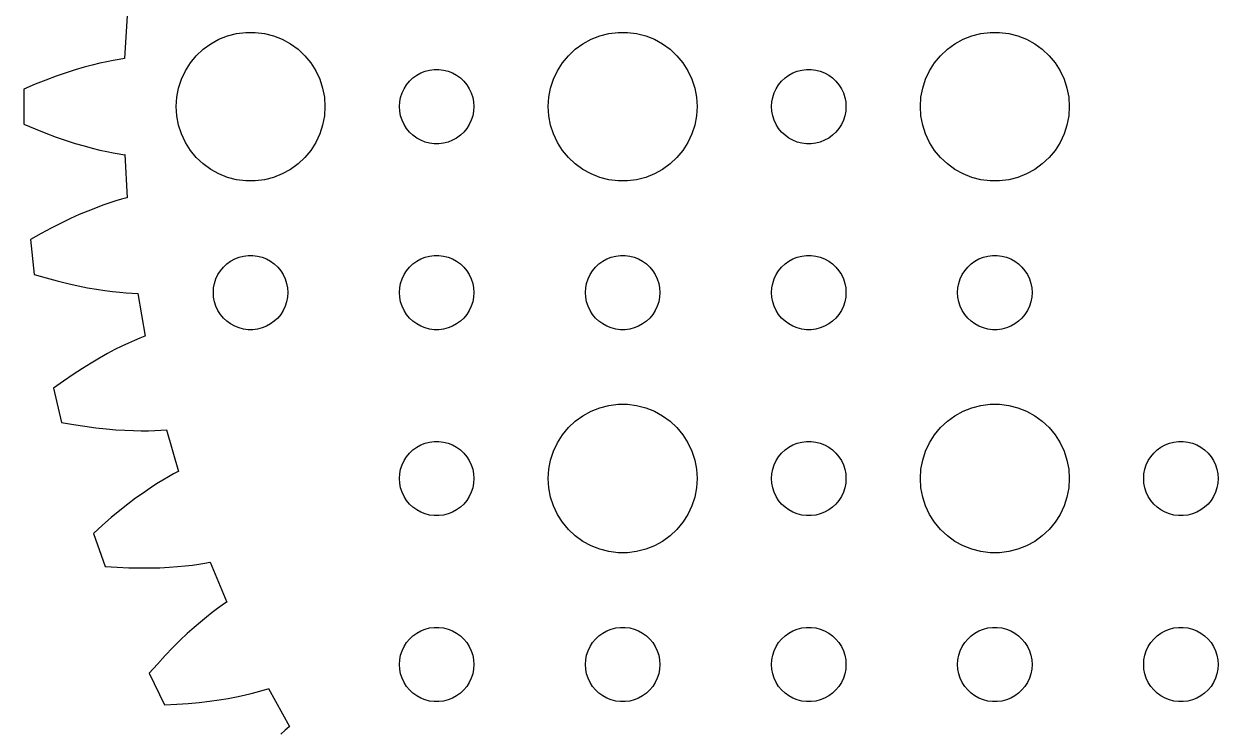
# Model space of a CAD drawing. Header units: metres. Extents: x -54 to 54, y 56 to 164.
# Drawn here: x -54.14 to -6, y 84.77 to 113.34 of the extents above; entities that cross this region are included whole.
import ezdxf

# ---------------------------------------------------------------- set-up
doc = ezdxf.new("R2010")
doc.units = ezdxf.units.M

msp = doc.modelspace()

# ---------------------------------------------------------------- linework, layer by layer
for p, q in [((-49.9756, 113.681), (-50.0776, 111.938)), ((-46.6075, 112.533), (-46.2773, 112.714)), ((-46.2773, 112.714), (-45.927, 112.853)), ((-45.927, 112.853), (-45.5621, 112.947)), ((-45.5621, 112.947), (-45.1884, 112.994)), ((-45.1884, 112.994), (-44.8116, 112.994)), ((-44.8116, 112.994), (-44.4379, 112.947)), ((-44.4379, 112.947), (-44.0729, 112.853)), ((-44.0729, 112.853), (-43.7227, 112.714)), ((-43.7227, 112.714), (-43.3925, 112.533)), ((-31.6075, 112.533), (-31.2773, 112.714)), ((-31.2773, 112.714), (-30.927, 112.853)), ((-30.927, 112.853), (-30.5621, 112.947)), ((-30.5621, 112.947), (-30.1884, 112.994)), ((-30.1884, 112.994), (-29.8116, 112.994)), ((-29.8116, 112.994), (-29.4379, 112.947)), ((-29.4379, 112.947), (-29.0729, 112.853)), ((-29.0729, 112.853), (-28.7227, 112.714)), ((-28.7227, 112.714), (-28.3925, 112.533)), ((-16.6075, 112.533), (-16.2773, 112.714)), ((-16.2773, 112.714), (-15.927, 112.853)), ((-15.927, 112.853), (-15.5621, 112.947)), ((-15.5621, 112.947), (-15.1884, 112.994)), ((-15.1884, 112.994), (-14.8116, 112.994)), ((-14.8116, 112.994), (-14.4379, 112.947)), ((-14.4379, 112.947), (-14.0729, 112.853)), ((-14.0729, 112.853), (-13.7227, 112.714)), ((-13.7227, 112.714), (-13.3925, 112.533)), ((-47.1869, 112.054), (-46.9123, 112.312)), ((-46.9123, 112.312), (-46.6075, 112.533)), ((-43.3925, 112.533), (-43.0877, 112.312)), ((-43.0877, 112.312), (-42.8131, 112.054)), ((-32.1869, 112.054), (-31.9123, 112.312)), ((-31.9123, 112.312), (-31.6075, 112.533)), ((-28.3925, 112.533), (-28.0877, 112.312)), ((-28.0877, 112.312), (-27.8131, 112.054)), ((-17.1869, 112.054), (-16.9123, 112.312)), ((-16.9123, 112.312), (-16.6075, 112.533)), ((-13.3925, 112.533), (-13.0877, 112.312)), ((-13.0877, 112.312), (-12.8131, 112.054)), ((-51.0779, 111.75), (-51.3844, 111.674)), ((-50.7946, 111.813), (-51.0779, 111.75)), ((-50.5349, 111.864), (-50.7946, 111.813)), ((-50.2991, 111.906), (-50.5349, 111.864)), ((-50.0875, 111.938), (-50.2991, 111.906)), ((-50.0776, 111.938), (-50.0875, 111.938)), ((-47.6289, 111.445), (-47.427, 111.763)), ((-47.427, 111.763), (-47.1869, 112.054)), ((-42.8131, 112.054), (-42.5729, 111.763)), ((-42.5729, 111.763), (-42.3711, 111.445)), ((-32.6289, 111.445), (-32.427, 111.763)), ((-32.427, 111.763), (-32.1869, 112.054)), ((-27.8131, 112.054), (-27.5729, 111.763)), ((-27.5729, 111.763), (-27.3711, 111.445)), ((-17.6289, 111.445), (-17.427, 111.763)), ((-17.427, 111.763), (-17.1869, 112.054)), ((-12.8131, 112.054), (-12.5729, 111.763)), ((-12.5729, 111.763), (-12.3711, 111.445)), ((-52.8327, 111.226), (-53.2478, 111.072)), ((-52.4383, 111.362), (-52.8327, 111.226)), ((-52.0651, 111.482), (-52.4383, 111.362)), ((-51.7136, 111.585), (-52.0651, 111.482)), ((-51.3844, 111.674), (-51.7136, 111.585)), ((-47.7893, 111.104), (-47.6289, 111.445)), ((-42.3711, 111.445), (-42.2107, 111.104)), ((-38.4561, 111.156), (-38.3037, 111.266)), ((-38.3037, 111.266), (-38.1387, 111.357)), ((-38.1387, 111.357), (-37.9635, 111.427)), ((-37.9635, 111.427), (-37.7811, 111.473)), ((-37.7811, 111.473), (-37.5942, 111.497)), ((-37.5942, 111.497), (-37.4058, 111.497)), ((-37.4058, 111.497), (-37.2189, 111.473)), ((-37.2189, 111.473), (-37.0365, 111.427)), ((-37.0365, 111.427), (-36.8613, 111.357)), ((-36.8613, 111.357), (-36.6963, 111.266)), ((-36.6963, 111.266), (-36.5439, 111.156)), ((-32.7893, 111.104), (-32.6289, 111.445)), ((-27.3711, 111.445), (-27.2107, 111.104)), ((-23.4561, 111.156), (-23.3037, 111.266)), ((-23.3037, 111.266), (-23.1387, 111.357)), ((-23.1387, 111.357), (-22.9635, 111.427)), ((-22.9635, 111.427), (-22.7811, 111.473)), ((-22.7811, 111.473), (-22.5942, 111.497)), ((-22.5942, 111.497), (-22.4058, 111.497)), ((-22.4058, 111.497), (-22.2189, 111.473)), ((-22.2189, 111.473), (-22.0365, 111.427)), ((-22.0365, 111.427), (-21.8613, 111.357)), ((-21.8613, 111.357), (-21.6963, 111.266)), ((-21.6963, 111.266), (-21.5439, 111.156)), ((-17.7893, 111.104), (-17.6289, 111.445)), ((-12.3711, 111.445), (-12.2107, 111.104)), ((-53.6829, 110.9), (-54.1374, 110.707)), ((-53.2478, 111.072), (-53.6829, 110.9)), ((-47.9763, 110.376), (-47.9057, 110.746)), ((-47.9057, 110.746), (-47.7893, 111.104)), ((-42.2107, 111.104), (-42.0942, 110.746)), ((-42.0942, 110.746), (-42.0237, 110.376)), ((-38.8947, 110.552), (-38.8145, 110.723)), ((-38.8145, 110.723), (-38.7135, 110.882)), ((-38.7135, 110.882), (-38.5934, 111.027)), ((-38.5934, 111.027), (-38.4561, 111.156)), ((-36.5439, 111.156), (-36.4065, 111.027)), ((-36.4065, 111.027), (-36.2865, 110.882)), ((-36.2865, 110.882), (-36.1855, 110.723)), ((-36.1855, 110.723), (-36.1053, 110.552)), ((-32.9763, 110.376), (-32.9057, 110.746)), ((-32.9057, 110.746), (-32.7893, 111.104)), ((-27.2107, 111.104), (-27.0942, 110.746)), ((-27.0942, 110.746), (-27.0237, 110.376)), ((-23.8947, 110.552), (-23.8145, 110.723)), ((-23.8145, 110.723), (-23.7135, 110.882)), ((-23.7135, 110.882), (-23.5934, 111.027)), ((-23.5934, 111.027), (-23.4561, 111.156)), ((-21.5439, 111.156), (-21.4065, 111.027)), ((-21.4065, 111.027), (-21.2865, 110.882)), ((-21.2865, 110.882), (-21.1855, 110.723)), ((-21.1855, 110.723), (-21.1053, 110.552)), ((-17.9763, 110.376), (-17.9057, 110.746)), ((-17.9057, 110.746), (-17.7893, 111.104)), ((-12.2107, 111.104), (-12.0942, 110.746)), ((-12.0942, 110.746), (-12.0237, 110.376)), ((-54.1374, 110.707), (-54.1374, 109.293)), ((-48, 110), (-47.9763, 110.376)), ((-42.0237, 110.376), (-42, 110)), ((-38.9882, 110.188), (-38.9529, 110.373)), ((-38.9529, 110.373), (-38.8947, 110.552)), ((-36.1053, 110.552), (-36.0471, 110.373)), ((-36.0471, 110.373), (-36.0118, 110.188)), ((-33, 110), (-32.9763, 110.376)), ((-27.0237, 110.376), (-27, 110)), ((-23.9882, 110.188), (-23.9529, 110.373)), ((-23.9529, 110.373), (-23.8947, 110.552)), ((-21.1053, 110.552), (-21.0471, 110.373)), ((-21.0471, 110.373), (-21.0118, 110.188)), ((-18, 110), (-17.9763, 110.376)), ((-12.0237, 110.376), (-12, 110)), ((-47.9763, 109.624), (-48, 110)), ((-42, 110), (-42.0237, 109.624)), ((-39, 110), (-38.9882, 110.188)), ((-38.9882, 109.812), (-39, 110)), ((-38.9529, 109.627), (-38.9882, 109.812)), ((-36.0118, 109.812), (-36.0471, 109.627)), ((-36.0118, 110.188), (-36, 110)), ((-36, 110), (-36.0118, 109.812)), ((-32.9763, 109.624), (-33, 110)), ((-27, 110), (-27.0237, 109.624)), ((-24, 110), (-23.9882, 110.188)), ((-23.9882, 109.812), (-24, 110)), ((-23.9529, 109.627), (-23.9882, 109.812)), ((-21.0118, 109.812), (-21.0471, 109.627)), ((-21.0118, 110.188), (-21, 110)), ((-21, 110), (-21.0118, 109.812)), ((-17.9763, 109.624), (-18, 110)), ((-12, 110), (-12.0237, 109.624)), ((-54.1374, 109.293), (-53.6829, 109.1)), ((-47.9057, 109.254), (-47.9763, 109.624)), ((-42.0237, 109.624), (-42.0942, 109.254)), ((-38.8947, 109.448), (-38.9529, 109.627)), ((-38.8145, 109.277), (-38.8947, 109.448)), ((-38.7135, 109.118), (-38.8145, 109.277)), ((-36.1855, 109.277), (-36.2865, 109.118)), ((-36.1053, 109.448), (-36.1855, 109.277)), ((-36.0471, 109.627), (-36.1053, 109.448)), ((-32.9057, 109.254), (-32.9763, 109.624)), ((-27.0237, 109.624), (-27.0942, 109.254)), ((-23.8947, 109.448), (-23.9529, 109.627)), ((-23.8145, 109.277), (-23.8947, 109.448)), ((-23.7135, 109.118), (-23.8145, 109.277)), ((-21.1855, 109.277), (-21.2865, 109.118)), ((-21.1053, 109.448), (-21.1855, 109.277)), ((-21.0471, 109.627), (-21.1053, 109.448)), ((-17.9057, 109.254), (-17.9763, 109.624)), ((-12.0237, 109.624), (-12.0942, 109.254)), ((-53.6829, 109.1), (-53.2478, 108.928)), ((-53.2478, 108.928), (-52.8327, 108.774)), ((-47.7893, 108.896), (-47.9057, 109.254)), ((-47.6289, 108.555), (-47.7893, 108.896)), ((-42.2107, 108.896), (-42.3711, 108.555)), ((-42.0942, 109.254), (-42.2107, 108.896)), ((-38.5934, 108.973), (-38.7135, 109.118)), ((-38.4561, 108.844), (-38.5934, 108.973)), ((-38.3037, 108.734), (-38.4561, 108.844)), ((-36.5439, 108.844), (-36.6963, 108.734)), ((-36.4065, 108.973), (-36.5439, 108.844)), ((-36.2865, 109.118), (-36.4065, 108.973)), ((-32.7893, 108.896), (-32.9057, 109.254)), ((-32.6289, 108.555), (-32.7893, 108.896)), ((-27.2107, 108.896), (-27.3711, 108.555)), ((-27.0942, 109.254), (-27.2107, 108.896)), ((-23.5934, 108.973), (-23.7135, 109.118)), ((-23.4561, 108.844), (-23.5934, 108.973)), ((-23.3037, 108.734), (-23.4561, 108.844)), ((-21.5439, 108.844), (-21.6963, 108.734)), ((-21.4065, 108.973), (-21.5439, 108.844)), ((-21.2865, 109.118), (-21.4065, 108.973)), ((-17.7893, 108.896), (-17.9057, 109.254)), ((-17.6289, 108.555), (-17.7893, 108.896)), ((-12.2107, 108.896), (-12.3711, 108.555)), ((-12.0942, 109.254), (-12.2107, 108.896)), ((-52.8327, 108.774), (-52.4383, 108.638)), ((-52.4383, 108.638), (-52.0651, 108.518)), ((-52.0651, 108.518), (-51.7136, 108.415)), ((-51.7136, 108.415), (-51.3844, 108.326)), ((-51.3844, 108.326), (-51.0779, 108.25)), ((-47.427, 108.237), (-47.6289, 108.555)), ((-42.3711, 108.555), (-42.5729, 108.237)), ((-38.1387, 108.643), (-38.3037, 108.734)), ((-37.9635, 108.573), (-38.1387, 108.643)), ((-37.7811, 108.527), (-37.9635, 108.573)), ((-37.5942, 108.503), (-37.7811, 108.527)), ((-37.4058, 108.503), (-37.5942, 108.503)), ((-37.2189, 108.527), (-37.4058, 108.503)), ((-37.0365, 108.573), (-37.2189, 108.527)), ((-36.8613, 108.643), (-37.0365, 108.573)), ((-36.6963, 108.734), (-36.8613, 108.643)), ((-32.427, 108.237), (-32.6289, 108.555)), ((-27.3711, 108.555), (-27.5729, 108.237)), ((-23.1387, 108.643), (-23.3037, 108.734)), ((-22.9635, 108.573), (-23.1387, 108.643)), ((-22.7811, 108.527), (-22.9635, 108.573)), ((-22.5942, 108.503), (-22.7811, 108.527)), ((-22.4058, 108.503), (-22.5942, 108.503)), ((-22.2189, 108.527), (-22.4058, 108.503)), ((-22.0365, 108.573), (-22.2189, 108.527)), ((-21.8613, 108.643), (-22.0365, 108.573)), ((-21.6963, 108.734), (-21.8613, 108.643)), ((-17.427, 108.237), (-17.6289, 108.555)), ((-12.3711, 108.555), (-12.5729, 108.237)), ((-51.0779, 108.25), (-50.7946, 108.187)), ((-50.7946, 108.187), (-50.5349, 108.136)), ((-50.5349, 108.136), (-50.2991, 108.094)), ((-50.2991, 108.094), (-50.0875, 108.062)), ((-50.0875, 108.062), (-50.0735, 108.063)), ((-50.0735, 108.063), (-49.9797, 106.318)), ((-47.1869, 107.946), (-47.427, 108.237)), ((-46.9123, 107.688), (-47.1869, 107.946)), ((-42.8131, 107.946), (-43.0877, 107.688)), ((-42.5729, 108.237), (-42.8131, 107.946)), ((-32.1869, 107.946), (-32.427, 108.237)), ((-31.9123, 107.688), (-32.1869, 107.946)), ((-27.8131, 107.946), (-28.0877, 107.688)), ((-27.5729, 108.237), (-27.8131, 107.946)), ((-17.1869, 107.946), (-17.427, 108.237)), ((-16.9123, 107.688), (-17.1869, 107.946)), ((-12.8131, 107.946), (-13.0877, 107.688)), ((-12.5729, 108.237), (-12.8131, 107.946)), ((-46.6075, 107.467), (-46.9123, 107.688)), ((-46.2773, 107.286), (-46.6075, 107.467)), ((-43.3925, 107.467), (-43.7227, 107.286)), ((-43.0877, 107.688), (-43.3925, 107.467)), ((-31.6075, 107.467), (-31.9123, 107.688)), ((-31.2773, 107.286), (-31.6075, 107.467)), ((-28.3925, 107.467), (-28.7227, 107.286)), ((-28.0877, 107.688), (-28.3925, 107.467)), ((-16.6075, 107.467), (-16.9123, 107.688)), ((-16.2773, 107.286), (-16.6075, 107.467)), ((-13.3925, 107.467), (-13.7227, 107.286)), ((-13.0877, 107.688), (-13.3925, 107.467)), ((-45.927, 107.147), (-46.2773, 107.286)), ((-45.5621, 107.053), (-45.927, 107.147)), ((-45.1884, 107.006), (-45.5621, 107.053)), ((-44.8116, 107.006), (-45.1884, 107.006)), ((-44.4379, 107.053), (-44.8116, 107.006)), ((-44.0729, 107.147), (-44.4379, 107.053)), ((-43.7227, 107.286), (-44.0729, 107.147)), ((-30.927, 107.147), (-31.2773, 107.286)), ((-30.5621, 107.053), (-30.927, 107.147)), ((-30.1884, 107.006), (-30.5621, 107.053)), ((-29.8116, 107.006), (-30.1884, 107.006)), ((-29.4379, 107.053), (-29.8116, 107.006)), ((-29.0729, 107.147), (-29.4379, 107.053)), ((-28.7227, 107.286), (-29.0729, 107.147)), ((-15.927, 107.147), (-16.2773, 107.286)), ((-15.5621, 107.053), (-15.927, 107.147)), ((-15.1884, 107.006), (-15.5621, 107.053)), ((-14.8116, 107.006), (-15.1884, 107.006)), ((-14.4379, 107.053), (-14.8116, 107.006)), ((-14.0729, 107.147), (-14.4379, 107.053)), ((-13.7227, 107.286), (-14.0729, 107.147)), ((-51.2488, 105.911), (-51.5659, 105.785)), ((-50.9527, 106.02), (-51.2488, 105.911)), ((-50.6782, 106.114), (-50.9527, 106.02)), ((-50.4259, 106.195), (-50.6782, 106.114)), ((-50.1962, 106.262), (-50.4259, 106.195)), ((-49.9895, 106.318), (-50.1962, 106.262)), ((-49.9797, 106.318), (-49.9895, 106.318)), ((-52.2611, 105.482), (-52.6378, 105.303)), ((-51.9036, 105.643), (-52.2611, 105.482)), ((-51.5659, 105.785), (-51.9036, 105.643)), ((-53.0331, 105.104), (-53.4461, 104.884)), ((-52.6378, 105.303), (-53.0331, 105.104)), ((-53.4461, 104.884), (-53.8762, 104.642)), ((-53.8762, 104.642), (-53.7177, 103.236)), ((-45.2811, 103.973), (-45.0942, 103.997)), ((-45.0942, 103.997), (-44.9058, 103.997)), ((-44.9058, 103.997), (-44.7189, 103.973)), ((-37.7811, 103.973), (-37.5942, 103.997)), ((-37.5942, 103.997), (-37.4058, 103.997)), ((-37.4058, 103.997), (-37.2189, 103.973)), ((-30.2811, 103.973), (-30.0942, 103.997)), ((-30.0942, 103.997), (-29.9058, 103.997)), ((-29.9058, 103.997), (-29.7189, 103.973)), ((-22.7811, 103.973), (-22.5942, 103.997)), ((-22.5942, 103.997), (-22.4058, 103.997)), ((-22.4058, 103.997), (-22.2189, 103.973)), ((-15.2811, 103.973), (-15.0942, 103.997)), ((-15.0942, 103.997), (-14.9058, 103.997)), ((-14.9058, 103.997), (-14.7189, 103.973)), ((-46.2135, 103.382), (-46.0934, 103.527)), ((-46.0934, 103.527), (-45.9561, 103.656)), ((-45.9561, 103.656), (-45.8037, 103.766)), ((-45.8037, 103.766), (-45.6387, 103.857)), ((-45.6387, 103.857), (-45.4635, 103.927)), ((-45.4635, 103.927), (-45.2811, 103.973)), ((-44.7189, 103.973), (-44.5365, 103.927)), ((-44.5365, 103.927), (-44.3613, 103.857)), ((-44.3613, 103.857), (-44.1963, 103.766)), ((-44.1963, 103.766), (-44.0439, 103.656)), ((-44.0439, 103.656), (-43.9065, 103.527)), ((-43.9065, 103.527), (-43.7865, 103.382)), ((-38.7135, 103.382), (-38.5934, 103.527)), ((-38.5934, 103.527), (-38.4561, 103.656)), ((-38.4561, 103.656), (-38.3037, 103.766)), ((-38.3037, 103.766), (-38.1387, 103.857)), ((-38.1387, 103.857), (-37.9635, 103.927)), ((-37.9635, 103.927), (-37.7811, 103.973)), ((-37.2189, 103.973), (-37.0365, 103.927)), ((-37.0365, 103.927), (-36.8613, 103.857)), ((-36.8613, 103.857), (-36.6963, 103.766)), ((-36.6963, 103.766), (-36.5439, 103.656)), ((-36.5439, 103.656), (-36.4065, 103.527)), ((-36.4065, 103.527), (-36.2865, 103.382)), ((-31.2135, 103.382), (-31.0934, 103.527)), ((-31.0934, 103.527), (-30.9561, 103.656)), ((-30.9561, 103.656), (-30.8037, 103.766)), ((-30.8037, 103.766), (-30.6387, 103.857)), ((-30.6387, 103.857), (-30.4635, 103.927)), ((-30.4635, 103.927), (-30.2811, 103.973)), ((-29.7189, 103.973), (-29.5365, 103.927)), ((-29.5365, 103.927), (-29.3613, 103.857)), ((-29.3613, 103.857), (-29.1963, 103.766)), ((-29.1963, 103.766), (-29.0439, 103.656)), ((-29.0439, 103.656), (-28.9065, 103.527)), ((-28.9065, 103.527), (-28.7865, 103.382)), ((-23.7135, 103.382), (-23.5934, 103.527)), ((-23.5934, 103.527), (-23.4561, 103.656)), ((-23.4561, 103.656), (-23.3037, 103.766)), ((-23.3037, 103.766), (-23.1387, 103.857)), ((-23.1387, 103.857), (-22.9635, 103.927)), ((-22.9635, 103.927), (-22.7811, 103.973)), ((-22.2189, 103.973), (-22.0365, 103.927)), ((-22.0365, 103.927), (-21.8613, 103.857)), ((-21.8613, 103.857), (-21.6963, 103.766)), ((-21.6963, 103.766), (-21.5439, 103.656)), ((-21.5439, 103.656), (-21.4065, 103.527)), ((-21.4065, 103.527), (-21.2865, 103.382)), ((-16.2135, 103.382), (-16.0934, 103.527)), ((-16.0934, 103.527), (-15.9561, 103.656)), ((-15.9561, 103.656), (-15.8037, 103.766)), ((-15.8037, 103.766), (-15.6387, 103.857)), ((-15.6387, 103.857), (-15.4635, 103.927)), ((-15.4635, 103.927), (-15.2811, 103.973)), ((-14.7189, 103.973), (-14.5365, 103.927)), ((-14.5365, 103.927), (-14.3613, 103.857)), ((-14.3613, 103.857), (-14.1963, 103.766)), ((-14.1963, 103.766), (-14.0439, 103.656)), ((-14.0439, 103.656), (-13.9065, 103.527)), ((-13.9065, 103.527), (-13.7865, 103.382)), ((-53.7177, 103.236), (-53.2446, 103.095)), ((-53.2446, 103.095), (-52.7929, 102.973)), ((-46.4529, 102.873), (-46.3947, 103.052)), ((-46.3947, 103.052), (-46.3145, 103.223)), ((-46.3145, 103.223), (-46.2135, 103.382)), ((-43.7865, 103.382), (-43.6855, 103.223)), ((-43.6855, 103.223), (-43.6053, 103.052)), ((-43.6053, 103.052), (-43.5471, 102.873)), ((-38.9529, 102.873), (-38.8947, 103.052)), ((-38.8947, 103.052), (-38.8145, 103.223)), ((-38.8145, 103.223), (-38.7135, 103.382)), ((-36.2865, 103.382), (-36.1855, 103.223)), ((-36.1855, 103.223), (-36.1053, 103.052)), ((-36.1053, 103.052), (-36.0471, 102.873)), ((-31.4529, 102.873), (-31.3947, 103.052)), ((-31.3947, 103.052), (-31.3145, 103.223)), ((-31.3145, 103.223), (-31.2135, 103.382)), ((-28.7865, 103.382), (-28.6855, 103.223)), ((-28.6855, 103.223), (-28.6053, 103.052)), ((-28.6053, 103.052), (-28.5471, 102.873)), ((-23.9529, 102.873), (-23.8947, 103.052)), ((-23.8947, 103.052), (-23.8145, 103.223)), ((-23.8145, 103.223), (-23.7135, 103.382)), ((-21.2865, 103.382), (-21.1855, 103.223)), ((-21.1855, 103.223), (-21.1053, 103.052)), ((-21.1053, 103.052), (-21.0471, 102.873)), ((-16.4529, 102.873), (-16.3947, 103.052)), ((-16.3947, 103.052), (-16.3145, 103.223)), ((-16.3145, 103.223), (-16.2135, 103.382)), ((-13.7865, 103.382), (-13.6855, 103.223)), ((-13.6855, 103.223), (-13.6053, 103.052)), ((-13.6053, 103.052), (-13.5471, 102.873)), ((-52.7929, 102.973), (-52.3632, 102.866)), ((-52.3632, 102.866), (-51.9561, 102.775)), ((-51.9561, 102.775), (-51.5718, 102.698)), ((-51.5718, 102.698), (-51.2109, 102.635)), ((-51.2109, 102.635), (-50.8738, 102.583)), ((-50.8738, 102.583), (-50.5608, 102.542)), ((-50.5608, 102.542), (-50.2723, 102.511)), ((-46.5, 102.5), (-46.4882, 102.688)), ((-46.4882, 102.688), (-46.4529, 102.873)), ((-43.5471, 102.873), (-43.5118, 102.688)), ((-43.5118, 102.688), (-43.5, 102.5)), ((-39, 102.5), (-38.9882, 102.688)), ((-38.9882, 102.688), (-38.9529, 102.873)), ((-36.0471, 102.873), (-36.0118, 102.688)), ((-36.0118, 102.688), (-36, 102.5)), ((-31.5, 102.5), (-31.4882, 102.688)), ((-31.4882, 102.688), (-31.4529, 102.873)), ((-28.5471, 102.873), (-28.5118, 102.688)), ((-28.5118, 102.688), (-28.5, 102.5)), ((-24, 102.5), (-23.9882, 102.688)), ((-23.9882, 102.688), (-23.9529, 102.873)), ((-21.0471, 102.873), (-21.0118, 102.688)), ((-21.0118, 102.688), (-21, 102.5)), ((-16.5, 102.5), (-16.4882, 102.688)), ((-16.4882, 102.688), (-16.4529, 102.873)), ((-13.5471, 102.873), (-13.5118, 102.688)), ((-13.5118, 102.688), (-13.5, 102.5)), ((-50.2723, 102.511), (-50.0084, 102.489)), ((-50.0084, 102.489), (-49.7694, 102.474)), ((-49.7694, 102.474), (-49.5556, 102.466)), ((-49.5556, 102.466), (-49.5417, 102.468)), ((-49.5417, 102.468), (-49.2532, 100.746)), ((-46.4882, 102.312), (-46.5, 102.5)), ((-46.4529, 102.127), (-46.4882, 102.312)), ((-46.3947, 101.948), (-46.4529, 102.127)), ((-43.5471, 102.127), (-43.6053, 101.948)), ((-43.5118, 102.312), (-43.5471, 102.127)), ((-43.5, 102.5), (-43.5118, 102.312)), ((-38.9882, 102.312), (-39, 102.5)), ((-38.9529, 102.127), (-38.9882, 102.312)), ((-38.8947, 101.948), (-38.9529, 102.127)), ((-36.0471, 102.127), (-36.1053, 101.948)), ((-36.0118, 102.312), (-36.0471, 102.127)), ((-36, 102.5), (-36.0118, 102.312)), ((-31.4882, 102.312), (-31.5, 102.5)), ((-31.4529, 102.127), (-31.4882, 102.312)), ((-31.3947, 101.948), (-31.4529, 102.127)), ((-28.5471, 102.127), (-28.6053, 101.948)), ((-28.5118, 102.312), (-28.5471, 102.127)), ((-28.5, 102.5), (-28.5118, 102.312)), ((-23.9882, 102.312), (-24, 102.5)), ((-23.9529, 102.127), (-23.9882, 102.312)), ((-23.8947, 101.948), (-23.9529, 102.127)), ((-21.0471, 102.127), (-21.1053, 101.948)), ((-21.0118, 102.312), (-21.0471, 102.127)), ((-21, 102.5), (-21.0118, 102.312)), ((-16.4882, 102.312), (-16.5, 102.5)), ((-16.4529, 102.127), (-16.4882, 102.312)), ((-16.3947, 101.948), (-16.4529, 102.127)), ((-13.5471, 102.127), (-13.6053, 101.948)), ((-13.5118, 102.312), (-13.5471, 102.127)), ((-13.5, 102.5), (-13.5118, 102.312)), ((-46.3145, 101.777), (-46.3947, 101.948)), ((-46.2135, 101.618), (-46.3145, 101.777)), ((-46.0934, 101.473), (-46.2135, 101.618)), ((-43.7865, 101.618), (-43.9065, 101.473)), ((-43.6855, 101.777), (-43.7865, 101.618)), ((-43.6053, 101.948), (-43.6855, 101.777)), ((-38.8145, 101.777), (-38.8947, 101.948)), ((-38.7135, 101.618), (-38.8145, 101.777)), ((-38.5934, 101.473), (-38.7135, 101.618)), ((-36.2865, 101.618), (-36.4065, 101.473)), ((-36.1855, 101.777), (-36.2865, 101.618)), ((-36.1053, 101.948), (-36.1855, 101.777)), ((-31.3145, 101.777), (-31.3947, 101.948)), ((-31.2135, 101.618), (-31.3145, 101.777)), ((-31.0934, 101.473), (-31.2135, 101.618)), ((-28.7865, 101.618), (-28.9065, 101.473)), ((-28.6855, 101.777), (-28.7865, 101.618)), ((-28.6053, 101.948), (-28.6855, 101.777)), ((-23.8145, 101.777), (-23.8947, 101.948)), ((-23.7135, 101.618), (-23.8145, 101.777)), ((-23.5934, 101.473), (-23.7135, 101.618)), ((-21.2865, 101.618), (-21.4065, 101.473)), ((-21.1855, 101.777), (-21.2865, 101.618)), ((-21.1053, 101.948), (-21.1855, 101.777)), ((-16.3145, 101.777), (-16.3947, 101.948)), ((-16.2135, 101.618), (-16.3145, 101.777)), ((-16.0934, 101.473), (-16.2135, 101.618)), ((-13.7865, 101.618), (-13.9065, 101.473)), ((-13.6855, 101.777), (-13.7865, 101.618)), ((-13.6053, 101.948), (-13.6855, 101.777)), ((-45.9561, 101.344), (-46.0934, 101.473)), ((-45.8037, 101.234), (-45.9561, 101.344)), ((-45.6387, 101.143), (-45.8037, 101.234)), ((-45.4635, 101.073), (-45.6387, 101.143)), ((-44.3613, 101.143), (-44.5365, 101.073)), ((-44.1963, 101.234), (-44.3613, 101.143)), ((-44.0439, 101.344), (-44.1963, 101.234)), ((-43.9065, 101.473), (-44.0439, 101.344)), ((-38.4561, 101.344), (-38.5934, 101.473)), ((-38.3037, 101.234), (-38.4561, 101.344)), ((-38.1387, 101.143), (-38.3037, 101.234)), ((-37.9635, 101.073), (-38.1387, 101.143)), ((-36.8613, 101.143), (-37.0365, 101.073)), ((-36.6963, 101.234), (-36.8613, 101.143)), ((-36.5439, 101.344), (-36.6963, 101.234)), ((-36.4065, 101.473), (-36.5439, 101.344)), ((-30.9561, 101.344), (-31.0934, 101.473)), ((-30.8037, 101.234), (-30.9561, 101.344)), ((-30.6387, 101.143), (-30.8037, 101.234)), ((-30.4635, 101.073), (-30.6387, 101.143)), ((-29.3613, 101.143), (-29.5365, 101.073)), ((-29.1963, 101.234), (-29.3613, 101.143)), ((-29.0439, 101.344), (-29.1963, 101.234)), ((-28.9065, 101.473), (-29.0439, 101.344)), ((-23.4561, 101.344), (-23.5934, 101.473)), ((-23.3037, 101.234), (-23.4561, 101.344)), ((-23.1387, 101.143), (-23.3037, 101.234)), ((-22.9635, 101.073), (-23.1387, 101.143)), ((-21.8613, 101.143), (-22.0365, 101.073)), ((-21.6963, 101.234), (-21.8613, 101.143)), ((-21.5439, 101.344), (-21.6963, 101.234)), ((-21.4065, 101.473), (-21.5439, 101.344)), ((-15.9561, 101.344), (-16.0934, 101.473)), ((-15.8037, 101.234), (-15.9561, 101.344)), ((-15.6387, 101.143), (-15.8037, 101.234)), ((-15.4635, 101.073), (-15.6387, 101.143)), ((-14.3613, 101.143), (-14.5365, 101.073)), ((-14.1963, 101.234), (-14.3613, 101.143)), ((-14.0439, 101.344), (-14.1963, 101.234)), ((-13.9065, 101.473), (-14.0439, 101.344)), ((-49.4621, 100.665), (-49.6828, 100.573)), ((-49.2629, 100.744), (-49.4621, 100.665)), ((-49.2532, 100.746), (-49.2629, 100.744)), ((-45.2811, 101.027), (-45.4635, 101.073)), ((-45.0942, 101.003), (-45.2811, 101.027)), ((-44.9058, 101.003), (-45.0942, 101.003)), ((-44.7189, 101.027), (-44.9058, 101.003)), ((-44.5365, 101.073), (-44.7189, 101.027)), ((-37.7811, 101.027), (-37.9635, 101.073)), ((-37.5942, 101.003), (-37.7811, 101.027)), ((-37.4058, 101.003), (-37.5942, 101.003)), ((-37.2189, 101.027), (-37.4058, 101.003)), ((-37.0365, 101.073), (-37.2189, 101.027)), ((-30.2811, 101.027), (-30.4635, 101.073)), ((-30.0942, 101.003), (-30.2811, 101.027)), ((-29.9058, 101.003), (-30.0942, 101.003)), ((-29.7189, 101.027), (-29.9058, 101.003)), ((-29.5365, 101.073), (-29.7189, 101.027)), ((-22.7811, 101.027), (-22.9635, 101.073)), ((-22.5942, 101.003), (-22.7811, 101.027)), ((-22.4058, 101.003), (-22.5942, 101.003)), ((-22.2189, 101.027), (-22.4058, 101.003)), ((-22.0365, 101.073), (-22.2189, 101.027)), ((-15.2811, 101.027), (-15.4635, 101.073)), ((-15.0942, 101.003), (-15.2811, 101.027)), ((-14.9058, 101.003), (-15.0942, 101.003)), ((-14.7189, 101.027), (-14.9058, 101.003)), ((-14.5365, 101.073), (-14.7189, 101.027)), ((-50.4687, 100.198), (-50.7698, 100.038)), ((-50.1867, 100.34), (-50.4687, 100.198)), ((-49.9245, 100.465), (-50.1867, 100.34)), ((-49.6828, 100.573), (-49.9245, 100.465)), ((-51.4267, 99.6595), (-51.7809, 99.4391)), ((-51.0894, 99.8589), (-51.4267, 99.6595)), ((-50.7698, 100.038), (-51.0894, 99.8589)), ((-52.1514, 99.1967), (-52.5372, 98.9316)), ((-51.7809, 99.4391), (-52.1514, 99.1967)), ((-52.5372, 98.9316), (-52.9374, 98.643)), ((-52.9374, 98.643), (-52.6226, 97.2636)), ((-31.2773, 97.7145), (-30.927, 97.8532)), ((-30.927, 97.8532), (-30.5621, 97.9469)), ((-30.5621, 97.9469), (-30.1884, 97.9941)), ((-30.1884, 97.9941), (-29.8116, 97.9941)), ((-29.8116, 97.9941), (-29.4379, 97.9469)), ((-29.4379, 97.9469), (-29.0729, 97.8532)), ((-29.0729, 97.8532), (-28.7227, 97.7145)), ((-16.2773, 97.7145), (-15.927, 97.8532)), ((-15.927, 97.8532), (-15.5621, 97.9469)), ((-15.5621, 97.9469), (-15.1884, 97.9941)), ((-15.1884, 97.9941), (-14.8116, 97.9941)), ((-14.8116, 97.9941), (-14.4379, 97.9469)), ((-14.4379, 97.9469), (-14.0729, 97.8532)), ((-14.0729, 97.8532), (-13.7227, 97.7145)), ((-52.6226, 97.2636), (-52.1367, 97.1772)), ((-32.1869, 97.0536), (-31.9123, 97.3116)), ((-31.9123, 97.3116), (-31.6075, 97.533)), ((-31.6075, 97.533), (-31.2773, 97.7145)), ((-28.7227, 97.7145), (-28.3925, 97.533)), ((-28.3925, 97.533), (-28.0877, 97.3116)), ((-28.0877, 97.3116), (-27.8131, 97.0536)), ((-17.1869, 97.0536), (-16.9123, 97.3116)), ((-16.9123, 97.3116), (-16.6075, 97.533)), ((-16.6075, 97.533), (-16.2773, 97.7145)), ((-13.7227, 97.7145), (-13.3925, 97.533)), ((-13.3925, 97.533), (-13.0877, 97.3116)), ((-13.0877, 97.3116), (-12.8131, 97.0536)), ((-52.1367, 97.1772), (-51.6741, 97.1058)), ((-51.6741, 97.1058), (-51.2352, 97.0482)), ((-51.2352, 97.0482), (-50.8204, 97.0033)), ((-50.8204, 97.0033), (-50.43, 96.9699)), ((-50.43, 96.9699), (-50.0643, 96.9471)), ((-50.0643, 96.9471), (-49.7235, 96.9335)), ((-49.7235, 96.9335), (-49.4079, 96.9281)), ((-49.4079, 96.9281), (-49.1177, 96.9297)), ((-49.1177, 96.9297), (-48.853, 96.9372)), ((-48.853, 96.9372), (-48.6139, 96.9494)), ((-48.6139, 96.9494), (-48.4005, 96.9651)), ((-48.4005, 96.9651), (-48.3869, 96.9688)), ((-48.3869, 96.9688), (-47.9074, 95.2893)), ((-32.6289, 96.4453), (-32.427, 96.7634)), ((-32.427, 96.7634), (-32.1869, 97.0536)), ((-27.8131, 97.0536), (-27.5729, 96.7634)), ((-27.5729, 96.7634), (-27.3711, 96.4453)), ((-17.6289, 96.4453), (-17.427, 96.7634)), ((-17.427, 96.7634), (-17.1869, 97.0536)), ((-12.8131, 97.0536), (-12.5729, 96.7634)), ((-12.5729, 96.7634), (-12.3711, 96.4453)), ((-38.3037, 96.2665), (-38.1387, 96.3573)), ((-38.1387, 96.3573), (-37.9635, 96.4266)), ((-37.9635, 96.4266), (-37.7811, 96.4734)), ((-37.7811, 96.4734), (-37.5942, 96.4971)), ((-37.5942, 96.4971), (-37.4058, 96.4971)), ((-37.4058, 96.4971), (-37.2189, 96.4734)), ((-37.2189, 96.4734), (-37.0365, 96.4266)), ((-37.0365, 96.4266), (-36.8613, 96.3573)), ((-36.8613, 96.3573), (-36.6963, 96.2665)), ((-32.7893, 96.1044), (-32.6289, 96.4453)), ((-27.3711, 96.4453), (-27.2107, 96.1044)), ((-23.3037, 96.2665), (-23.1387, 96.3573)), ((-23.1387, 96.3573), (-22.9635, 96.4266)), ((-22.9635, 96.4266), (-22.7811, 96.4734)), ((-22.7811, 96.4734), (-22.5942, 96.4971)), ((-22.5942, 96.4971), (-22.4058, 96.4971)), ((-22.4058, 96.4971), (-22.2189, 96.4734)), ((-22.2189, 96.4734), (-22.0365, 96.4266)), ((-22.0365, 96.4266), (-21.8613, 96.3573)), ((-21.8613, 96.3573), (-21.6963, 96.2665)), ((-17.7893, 96.1044), (-17.6289, 96.4453)), ((-12.3711, 96.4453), (-12.2107, 96.1044)), ((-8.30373, 96.2665), (-8.13866, 96.3573)), ((-8.13866, 96.3573), (-7.96352, 96.4266)), ((-7.96352, 96.4266), (-7.78107, 96.4734)), ((-7.78107, 96.4734), (-7.59418, 96.4971)), ((-7.59418, 96.4971), (-7.40581, 96.4971)), ((-7.40581, 96.4971), (-7.21892, 96.4734)), ((-7.21892, 96.4734), (-7.03647, 96.4266)), ((-7.03647, 96.4266), (-6.86133, 96.3573)), ((-6.86133, 96.3573), (-6.69626, 96.2665)), ((-38.8145, 95.7226), (-38.7135, 95.8817)), ((-38.7135, 95.8817), (-38.5934, 96.0268)), ((-38.5934, 96.0268), (-38.4561, 96.1558)), ((-38.4561, 96.1558), (-38.3037, 96.2665)), ((-36.6963, 96.2665), (-36.5439, 96.1558)), ((-36.5439, 96.1558), (-36.4065, 96.0268)), ((-36.4065, 96.0268), (-36.2865, 95.8817)), ((-36.2865, 95.8817), (-36.1855, 95.7226)), ((-32.9057, 95.7461), (-32.7893, 96.1044)), ((-27.2107, 96.1044), (-27.0942, 95.7461)), ((-23.8145, 95.7226), (-23.7135, 95.8817)), ((-23.7135, 95.8817), (-23.5934, 96.0268)), ((-23.5934, 96.0268), (-23.4561, 96.1558)), ((-23.4561, 96.1558), (-23.3037, 96.2665)), ((-21.6963, 96.2665), (-21.5439, 96.1558)), ((-21.5439, 96.1558), (-21.4065, 96.0268)), ((-21.4065, 96.0268), (-21.2865, 95.8817)), ((-21.2865, 95.8817), (-21.1855, 95.7226)), ((-17.9057, 95.7461), (-17.7893, 96.1044)), ((-12.2107, 96.1044), (-12.0942, 95.7461)), ((-8.81445, 95.7226), (-8.71352, 95.8817)), ((-8.71352, 95.8817), (-8.59344, 96.0268)), ((-8.59344, 96.0268), (-8.45613, 96.1558)), ((-8.45613, 96.1558), (-8.30373, 96.2665)), ((-6.69626, 96.2665), (-6.54385, 96.1558)), ((-6.54385, 96.1558), (-6.40654, 96.0268)), ((-6.40654, 96.0268), (-6.28647, 95.8817)), ((-6.28647, 95.8817), (-6.18553, 95.7226)), ((-38.9882, 95.188), (-38.9529, 95.373)), ((-38.9529, 95.373), (-38.8947, 95.5522)), ((-38.8947, 95.5522), (-38.8145, 95.7226)), ((-36.1855, 95.7226), (-36.1053, 95.5522)), ((-36.1053, 95.5522), (-36.0471, 95.373)), ((-36.0471, 95.373), (-36.0118, 95.188)), ((-33, 95), (-32.9763, 95.376)), ((-32.9763, 95.376), (-32.9057, 95.7461)), ((-27.0942, 95.7461), (-27.0237, 95.376)), ((-27.0237, 95.376), (-27, 95)), ((-23.9882, 95.188), (-23.9529, 95.373)), ((-23.9529, 95.373), (-23.8947, 95.5522)), ((-23.8947, 95.5522), (-23.8145, 95.7226)), ((-21.1855, 95.7226), (-21.1053, 95.5522)), ((-21.1053, 95.5522), (-21.0471, 95.373)), ((-21.0471, 95.373), (-21.0118, 95.188)), ((-18, 95), (-17.9763, 95.376)), ((-17.9763, 95.376), (-17.9057, 95.7461)), ((-12.0942, 95.7461), (-12.0237, 95.376)), ((-12.0237, 95.376), (-12, 95)), ((-8.98816, 95.188), (-8.95287, 95.373)), ((-8.95287, 95.373), (-8.89465, 95.5522)), ((-8.89465, 95.5522), (-8.81445, 95.7226)), ((-6.18553, 95.7226), (-6.10533, 95.5522)), ((-6.10533, 95.5522), (-6.04712, 95.373)), ((-6.04712, 95.373), (-6.01183, 95.188)), ((-48.543, 94.9348), (-48.7896, 94.7817)), ((-48.3148, 95.0692), (-48.543, 94.9348)), ((-48.1059, 95.1861), (-48.3148, 95.0692)), ((-47.9168, 95.2864), (-48.1059, 95.1861)), ((-47.9074, 95.2893), (-47.9168, 95.2864)), ((-39, 95), (-38.9882, 95.188)), ((-38.9882, 94.812), (-39, 95)), ((-36.0118, 95.188), (-36, 95)), ((-36, 95), (-36.0118, 94.812)), ((-32.9763, 94.624), (-33, 95)), ((-27, 95), (-27.0237, 94.624)), ((-24, 95), (-23.9882, 95.188)), ((-23.9882, 94.812), (-24, 95)), ((-21.0118, 95.188), (-21, 95)), ((-21, 95), (-21.0118, 94.812)), ((-17.9763, 94.624), (-18, 95)), ((-12, 95), (-12.0237, 94.624)), ((-9, 95), (-8.98816, 95.188)), ((-8.98816, 94.812), (-9, 95)), ((-6.01183, 95.188), (-6, 95)), ((-6, 95), (-6.01183, 94.812)), ((-49.3352, 94.4165), (-49.6327, 94.2025)), ((-49.0539, 94.6092), (-49.3352, 94.4165)), ((-48.7896, 94.7817), (-49.0539, 94.6092)), ((-38.9529, 94.627), (-38.9882, 94.812)), ((-38.8947, 94.4478), (-38.9529, 94.627)), ((-38.8145, 94.2774), (-38.8947, 94.4478)), ((-36.1053, 94.4478), (-36.1855, 94.2774)), ((-36.0471, 94.627), (-36.1053, 94.4478)), ((-36.0118, 94.812), (-36.0471, 94.627)), ((-32.9057, 94.2539), (-32.9763, 94.624)), ((-27.0237, 94.624), (-27.0942, 94.2539)), ((-23.9529, 94.627), (-23.9882, 94.812)), ((-23.8947, 94.4478), (-23.9529, 94.627)), ((-23.8145, 94.2774), (-23.8947, 94.4478)), ((-21.1053, 94.4478), (-21.1855, 94.2774)), ((-21.0471, 94.627), (-21.1053, 94.4478)), ((-21.0118, 94.812), (-21.0471, 94.627)), ((-17.9057, 94.2539), (-17.9763, 94.624)), ((-12.0237, 94.624), (-12.0942, 94.2539)), ((-8.95287, 94.627), (-8.98816, 94.812)), ((-8.89465, 94.4478), (-8.95287, 94.627)), ((-8.81445, 94.2774), (-8.89465, 94.4478)), ((-6.10533, 94.4478), (-6.18553, 94.2774)), ((-6.04712, 94.627), (-6.10533, 94.4478)), ((-6.01183, 94.812), (-6.04712, 94.627)), ((-49.9456, 93.9666), (-50.2729, 93.7078)), ((-49.6327, 94.2025), (-49.9456, 93.9666)), ((-38.7135, 94.1183), (-38.8145, 94.2774)), ((-38.5934, 93.9732), (-38.7135, 94.1183)), ((-38.4561, 93.8442), (-38.5934, 93.9732)), ((-36.4065, 93.9732), (-36.5439, 93.8442)), ((-36.2865, 94.1183), (-36.4065, 93.9732)), ((-36.1855, 94.2774), (-36.2865, 94.1183)), ((-32.7893, 93.8956), (-32.9057, 94.2539)), ((-32.6289, 93.5547), (-32.7893, 93.8956)), ((-27.2107, 93.8956), (-27.3711, 93.5547)), ((-27.0942, 94.2539), (-27.2107, 93.8956)), ((-23.7135, 94.1183), (-23.8145, 94.2774)), ((-23.5934, 93.9732), (-23.7135, 94.1183)), ((-23.4561, 93.8442), (-23.5934, 93.9732)), ((-21.4065, 93.9732), (-21.5439, 93.8442)), ((-21.2865, 94.1183), (-21.4065, 93.9732)), ((-21.1855, 94.2774), (-21.2865, 94.1183)), ((-17.7893, 93.8956), (-17.9057, 94.2539)), ((-17.6289, 93.5547), (-17.7893, 93.8956)), ((-12.2107, 93.8956), (-12.3711, 93.5547)), ((-12.0942, 94.2539), (-12.2107, 93.8956)), ((-8.71352, 94.1183), (-8.81445, 94.2774)), ((-8.59344, 93.9732), (-8.71352, 94.1183)), ((-8.45613, 93.8442), (-8.59344, 93.9732)), ((-6.40654, 93.9732), (-6.54385, 93.8442)), ((-6.28647, 94.1183), (-6.40654, 93.9732)), ((-6.18553, 94.2774), (-6.28647, 94.1183)), ((-50.6139, 93.4256), (-50.9676, 93.1189)), ((-50.2729, 93.7078), (-50.6139, 93.4256)), ((-38.3037, 93.7335), (-38.4561, 93.8442)), ((-38.1387, 93.6428), (-38.3037, 93.7335)), ((-37.9635, 93.5734), (-38.1387, 93.6428)), ((-37.7811, 93.5266), (-37.9635, 93.5734)), ((-37.5942, 93.503), (-37.7811, 93.5266)), ((-37.4058, 93.503), (-37.5942, 93.503)), ((-37.2189, 93.5266), (-37.4058, 93.503)), ((-37.0365, 93.5734), (-37.2189, 93.5266)), ((-36.8613, 93.6428), (-37.0365, 93.5734)), ((-36.6963, 93.7335), (-36.8613, 93.6428)), ((-36.5439, 93.8442), (-36.6963, 93.7335)), ((-32.427, 93.2366), (-32.6289, 93.5547)), ((-27.3711, 93.5547), (-27.5729, 93.2366)), ((-23.3037, 93.7335), (-23.4561, 93.8442)), ((-23.1387, 93.6428), (-23.3037, 93.7335)), ((-22.9635, 93.5734), (-23.1387, 93.6428)), ((-22.7811, 93.5266), (-22.9635, 93.5734)), ((-22.5942, 93.503), (-22.7811, 93.5266)), ((-22.4058, 93.503), (-22.5942, 93.503)), ((-22.2189, 93.5266), (-22.4058, 93.503)), ((-22.0365, 93.5734), (-22.2189, 93.5266)), ((-21.8613, 93.6428), (-22.0365, 93.5734)), ((-21.6963, 93.7335), (-21.8613, 93.6428)), ((-21.5439, 93.8442), (-21.6963, 93.7335)), ((-17.427, 93.2366), (-17.6289, 93.5547)), ((-12.3711, 93.5547), (-12.5729, 93.2366)), ((-8.30373, 93.7335), (-8.45613, 93.8442)), ((-8.13866, 93.6428), (-8.30373, 93.7335)), ((-7.96352, 93.5734), (-8.13866, 93.6428)), ((-7.78107, 93.5266), (-7.96352, 93.5734)), ((-7.59418, 93.503), (-7.78107, 93.5266)), ((-7.40581, 93.503), (-7.59418, 93.503)), ((-7.21892, 93.5266), (-7.40581, 93.503)), ((-7.03647, 93.5734), (-7.21892, 93.5266)), ((-6.86133, 93.6428), (-7.03647, 93.5734)), ((-6.69626, 93.7335), (-6.86133, 93.6428)), ((-6.54385, 93.8442), (-6.69626, 93.7335)), ((-50.9676, 93.1189), (-51.333, 92.7873)), ((-32.1869, 92.9464), (-32.427, 93.2366)), ((-31.9123, 92.6885), (-32.1869, 92.9464)), ((-27.8131, 92.9464), (-28.0877, 92.6885)), ((-27.5729, 93.2366), (-27.8131, 92.9464)), ((-17.1869, 92.9464), (-17.427, 93.2366)), ((-16.9123, 92.6885), (-17.1869, 92.9464)), ((-12.8131, 92.9464), (-13.0877, 92.6885)), ((-12.5729, 93.2366), (-12.8131, 92.9464)), ((-51.333, 92.7873), (-50.8657, 91.4518)), ((-31.6075, 92.467), (-31.9123, 92.6885)), ((-31.2773, 92.2855), (-31.6075, 92.467)), ((-28.3925, 92.467), (-28.7227, 92.2855)), ((-28.0877, 92.6885), (-28.3925, 92.467)), ((-16.6075, 92.467), (-16.9123, 92.6885)), ((-16.2773, 92.2855), (-16.6075, 92.467)), ((-13.3925, 92.467), (-13.7227, 92.2855)), ((-13.0877, 92.6885), (-13.3925, 92.467)), ((-30.927, 92.1468), (-31.2773, 92.2855)), ((-30.5621, 92.0531), (-30.927, 92.1468)), ((-30.1884, 92.0059), (-30.5621, 92.0531)), ((-29.8116, 92.0059), (-30.1884, 92.0059)), ((-29.4379, 92.0531), (-29.8116, 92.0059)), ((-29.0729, 92.1468), (-29.4379, 92.0531)), ((-28.7227, 92.2855), (-29.0729, 92.1468)), ((-15.927, 92.1468), (-16.2773, 92.2855)), ((-15.5621, 92.0531), (-15.927, 92.1468)), ((-15.1884, 92.0059), (-15.5621, 92.0531)), ((-14.8116, 92.0059), (-15.1884, 92.0059)), ((-14.4379, 92.0531), (-14.8116, 92.0059)), ((-14.0729, 92.1468), (-14.4379, 92.0531)), ((-13.7227, 92.2855), (-14.0729, 92.1468)), ((-47.9479, 91.4484), (-47.6337, 91.4783)), ((-47.6337, 91.4783), (-47.3455, 91.5125)), ((-47.3455, 91.5125), (-47.0833, 91.5495)), ((-47.0833, 91.5495), (-46.847, 91.5884)), ((-46.847, 91.5884), (-46.6367, 91.6279)), ((-46.6367, 91.6279), (-46.6236, 91.6331)), ((-46.6236, 91.6331), (-45.9591, 90.0178)), ((-50.8657, 91.4518), (-50.3732, 91.4204)), ((-50.3732, 91.4204), (-49.9055, 91.4012)), ((-49.9055, 91.4012), (-49.463, 91.3931)), ((-49.463, 91.3931), (-49.0457, 91.3949)), ((-49.0457, 91.3949), (-48.654, 91.4055)), ((-48.654, 91.4055), (-48.288, 91.4237)), ((-48.288, 91.4237), (-47.9479, 91.4484)), ((-45.9591, 90.0178), (-45.9681, 90.0139)), ((-46.551, 89.5944), (-46.7789, 89.4147)), ((-46.3393, 89.7536), (-46.551, 89.5944)), ((-46.1448, 89.8931), (-46.3393, 89.7536)), ((-45.9681, 90.0139), (-46.1448, 89.8931)), ((-47.0222, 89.2137), (-47.2802, 88.9907)), ((-46.7789, 89.4147), (-47.0222, 89.2137)), ((-47.5519, 88.7448), (-47.8363, 88.4753)), ((-47.2802, 88.9907), (-47.5519, 88.7448)), ((-38.5934, 88.5268), (-38.4561, 88.6558)), ((-38.4561, 88.6558), (-38.3037, 88.7665)), ((-38.3037, 88.7665), (-38.1387, 88.8573)), ((-38.1387, 88.8573), (-37.9635, 88.9266)), ((-37.9635, 88.9266), (-37.7811, 88.9734)), ((-37.7811, 88.9734), (-37.5942, 88.997)), ((-37.5942, 88.997), (-37.4058, 88.997)), ((-37.4058, 88.997), (-37.2189, 88.9734)), ((-37.2189, 88.9734), (-37.0365, 88.9266)), ((-37.0365, 88.9266), (-36.8613, 88.8573)), ((-36.8613, 88.8573), (-36.6963, 88.7665)), ((-36.6963, 88.7665), (-36.5439, 88.6558)), ((-36.5439, 88.6558), (-36.4065, 88.5268)), ((-31.0934, 88.5268), (-30.9561, 88.6558)), ((-30.9561, 88.6558), (-30.8037, 88.7665)), ((-30.8037, 88.7665), (-30.6387, 88.8573)), ((-30.6387, 88.8573), (-30.4635, 88.9266)), ((-30.4635, 88.9266), (-30.2811, 88.9734)), ((-30.2811, 88.9734), (-30.0942, 88.997)), ((-30.0942, 88.997), (-29.9058, 88.997)), ((-29.9058, 88.997), (-29.7189, 88.9734)), ((-29.7189, 88.9734), (-29.5365, 88.9266)), ((-29.5365, 88.9266), (-29.3613, 88.8573)), ((-29.3613, 88.8573), (-29.1963, 88.7665)), ((-29.1963, 88.7665), (-29.0439, 88.6558)), ((-29.0439, 88.6558), (-28.9065, 88.5268)), ((-23.5934, 88.5268), (-23.4561, 88.6558)), ((-23.4561, 88.6558), (-23.3037, 88.7665)), ((-23.3037, 88.7665), (-23.1387, 88.8573)), ((-23.1387, 88.8573), (-22.9635, 88.9266)), ((-22.9635, 88.9266), (-22.7811, 88.9734)), ((-22.7811, 88.9734), (-22.5942, 88.997)), ((-22.5942, 88.997), (-22.4058, 88.997)), ((-22.4058, 88.997), (-22.2189, 88.9734)), ((-22.2189, 88.9734), (-22.0365, 88.9266)), ((-22.0365, 88.9266), (-21.8613, 88.8573)), ((-21.8613, 88.8573), (-21.6963, 88.7665)), ((-21.6963, 88.7665), (-21.5439, 88.6558)), ((-21.5439, 88.6558), (-21.4065, 88.5268)), ((-16.0934, 88.5268), (-15.9561, 88.6558)), ((-15.9561, 88.6558), (-15.8037, 88.7665)), ((-15.8037, 88.7665), (-15.6387, 88.8573)), ((-15.6387, 88.8573), (-15.4635, 88.9266)), ((-15.4635, 88.9266), (-15.2811, 88.9734)), ((-15.2811, 88.9734), (-15.0942, 88.997)), ((-15.0942, 88.997), (-14.9058, 88.997)), ((-14.9058, 88.997), (-14.7189, 88.9734)), ((-14.7189, 88.9734), (-14.5365, 88.9266)), ((-14.5365, 88.9266), (-14.3613, 88.8573)), ((-14.3613, 88.8573), (-14.1963, 88.7665)), ((-14.1963, 88.7665), (-14.0439, 88.6558)), ((-14.0439, 88.6558), (-13.9065, 88.5268)), ((-8.59344, 88.5268), (-8.45613, 88.6558)), ((-8.45613, 88.6558), (-8.30373, 88.7665)), ((-8.30373, 88.7665), (-8.13866, 88.8573)), ((-8.13866, 88.8573), (-7.96352, 88.9266)), ((-7.96352, 88.9266), (-7.78107, 88.9734)), ((-7.78107, 88.9734), (-7.59418, 88.997)), ((-7.59418, 88.997), (-7.40581, 88.997)), ((-7.40581, 88.997), (-7.21892, 88.9734)), ((-7.21892, 88.9734), (-7.03647, 88.9266)), ((-7.03647, 88.9266), (-6.86133, 88.8573)), ((-6.86133, 88.8573), (-6.69626, 88.7665)), ((-6.69626, 88.7665), (-6.54385, 88.6558)), ((-6.54385, 88.6558), (-6.40654, 88.5268)), ((-48.1327, 88.1815), (-48.4399, 87.8628)), ((-47.8363, 88.4753), (-48.1327, 88.1815)), ((-38.8947, 88.0522), (-38.8145, 88.2226)), ((-38.8145, 88.2226), (-38.7135, 88.3817)), ((-38.7135, 88.3817), (-38.5934, 88.5268)), ((-36.4065, 88.5268), (-36.2865, 88.3817)), ((-36.2865, 88.3817), (-36.1855, 88.2226)), ((-36.1855, 88.2226), (-36.1053, 88.0522)), ((-31.3947, 88.0522), (-31.3145, 88.2226)), ((-31.3145, 88.2226), (-31.2135, 88.3817)), ((-31.2135, 88.3817), (-31.0934, 88.5268)), ((-28.9065, 88.5268), (-28.7865, 88.3817)), ((-28.7865, 88.3817), (-28.6855, 88.2226)), ((-28.6855, 88.2226), (-28.6053, 88.0522)), ((-23.8947, 88.0522), (-23.8145, 88.2226)), ((-23.8145, 88.2226), (-23.7135, 88.3817)), ((-23.7135, 88.3817), (-23.5934, 88.5268)), ((-21.4065, 88.5268), (-21.2865, 88.3817)), ((-21.2865, 88.3817), (-21.1855, 88.2226)), ((-21.1855, 88.2226), (-21.1053, 88.0522)), ((-16.3947, 88.0522), (-16.3145, 88.2226)), ((-16.3145, 88.2226), (-16.2135, 88.3817)), ((-16.2135, 88.3817), (-16.0934, 88.5268)), ((-13.9065, 88.5268), (-13.7865, 88.3817)), ((-13.7865, 88.3817), (-13.6855, 88.2226)), ((-13.6855, 88.2226), (-13.6053, 88.0522)), ((-8.89465, 88.0522), (-8.81445, 88.2226)), ((-8.81445, 88.2226), (-8.71352, 88.3817)), ((-8.71352, 88.3817), (-8.59344, 88.5268)), ((-6.40654, 88.5268), (-6.28647, 88.3817)), ((-6.28647, 88.3817), (-6.18553, 88.2226)), ((-6.18553, 88.2226), (-6.10533, 88.0522)), ((-48.4399, 87.8628), (-48.757, 87.5185)), ((-39, 87.5), (-38.9882, 87.688)), ((-38.9882, 87.688), (-38.9529, 87.873)), ((-38.9529, 87.873), (-38.8947, 88.0522)), ((-36.1053, 88.0522), (-36.0471, 87.873)), ((-36.0471, 87.873), (-36.0118, 87.688)), ((-36.0118, 87.688), (-36, 87.5)), ((-31.5, 87.5), (-31.4882, 87.688)), ((-31.4882, 87.688), (-31.4529, 87.873)), ((-31.4529, 87.873), (-31.3947, 88.0522)), ((-28.6053, 88.0522), (-28.5471, 87.873)), ((-28.5471, 87.873), (-28.5118, 87.688)), ((-28.5118, 87.688), (-28.5, 87.5)), ((-24, 87.5), (-23.9882, 87.688)), ((-23.9882, 87.688), (-23.9529, 87.873)), ((-23.9529, 87.873), (-23.8947, 88.0522)), ((-21.1053, 88.0522), (-21.0471, 87.873)), ((-21.0471, 87.873), (-21.0118, 87.688)), ((-21.0118, 87.688), (-21, 87.5)), ((-16.5, 87.5), (-16.4882, 87.688)), ((-16.4882, 87.688), (-16.4529, 87.873)), ((-16.4529, 87.873), (-16.3947, 88.0522)), ((-13.6053, 88.0522), (-13.5471, 87.873)), ((-13.5471, 87.873), (-13.5118, 87.688)), ((-13.5118, 87.688), (-13.5, 87.5)), ((-9, 87.5), (-8.98816, 87.688)), ((-8.98816, 87.688), (-8.95287, 87.873)), ((-8.95287, 87.873), (-8.89465, 88.0522)), ((-6.10533, 88.0522), (-6.04712, 87.873)), ((-6.04712, 87.873), (-6.01183, 87.688)), ((-6.01183, 87.688), (-6, 87.5)), ((-48.757, 87.5185), (-49.083, 87.1481)), ((-49.083, 87.1481), (-48.4691, 85.8733)), ((-38.9882, 87.312), (-39, 87.5)), ((-38.9529, 87.127), (-38.9882, 87.312)), ((-36.0118, 87.312), (-36.0471, 87.127)), ((-36, 87.5), (-36.0118, 87.312)), ((-31.4882, 87.312), (-31.5, 87.5)), ((-31.4529, 87.127), (-31.4882, 87.312)), ((-28.5118, 87.312), (-28.5471, 87.127)), ((-28.5, 87.5), (-28.5118, 87.312)), ((-23.9882, 87.312), (-24, 87.5)), ((-23.9529, 87.127), (-23.9882, 87.312)), ((-21.0118, 87.312), (-21.0471, 87.127)), ((-21, 87.5), (-21.0118, 87.312)), ((-16.4882, 87.312), (-16.5, 87.5)), ((-16.4529, 87.127), (-16.4882, 87.312)), ((-13.5118, 87.312), (-13.5471, 87.127)), ((-13.5, 87.5), (-13.5118, 87.312)), ((-8.98816, 87.312), (-9, 87.5)), ((-8.95287, 87.127), (-8.98816, 87.312)), ((-6.01183, 87.312), (-6.04712, 87.127)), ((-6, 87.5), (-6.01183, 87.312)), ((-38.8947, 86.9478), (-38.9529, 87.127)), ((-38.8145, 86.7774), (-38.8947, 86.9478)), ((-38.7135, 86.6183), (-38.8145, 86.7774)), ((-36.1855, 86.7774), (-36.2865, 86.6183)), ((-36.1053, 86.9478), (-36.1855, 86.7774)), ((-36.0471, 87.127), (-36.1053, 86.9478)), ((-31.3947, 86.9478), (-31.4529, 87.127)), ((-31.3145, 86.7774), (-31.3947, 86.9478)), ((-31.2135, 86.6183), (-31.3145, 86.7774)), ((-28.6855, 86.7774), (-28.7865, 86.6183)), ((-28.6053, 86.9478), (-28.6855, 86.7774)), ((-28.5471, 87.127), (-28.6053, 86.9478)), ((-23.8947, 86.9478), (-23.9529, 87.127)), ((-23.8145, 86.7774), (-23.8947, 86.9478)), ((-23.7135, 86.6183), (-23.8145, 86.7774)), ((-21.1855, 86.7774), (-21.2865, 86.6183)), ((-21.1053, 86.9478), (-21.1855, 86.7774)), ((-21.0471, 87.127), (-21.1053, 86.9478)), ((-16.3947, 86.9478), (-16.4529, 87.127)), ((-16.3145, 86.7774), (-16.3947, 86.9478)), ((-16.2135, 86.6183), (-16.3145, 86.7774)), ((-13.6855, 86.7774), (-13.7865, 86.6183)), ((-13.6053, 86.9478), (-13.6855, 86.7774)), ((-13.5471, 87.127), (-13.6053, 86.9478)), ((-8.89465, 86.9478), (-8.95287, 87.127)), ((-8.81445, 86.7774), (-8.89465, 86.9478)), ((-8.71352, 86.6183), (-8.81445, 86.7774)), ((-6.18553, 86.7774), (-6.28647, 86.6183)), ((-6.10533, 86.9478), (-6.18553, 86.7774)), ((-6.04712, 87.127), (-6.10533, 86.9478)), ((-45.9045, 86.134), (-45.5693, 86.1966)), ((-45.5693, 86.1966), (-45.2604, 86.2615)), ((-45.2604, 86.2615), (-44.9778, 86.3277)), ((-44.9778, 86.3277), (-44.7214, 86.3939)), ((-44.7214, 86.3939), (-44.491, 86.459)), ((-44.491, 86.459), (-44.2864, 86.5218)), ((-44.2864, 86.5218), (-44.274, 86.5284)), ((-44.274, 86.5284), (-43.4328, 84.9977)), ((-38.5934, 86.4732), (-38.7135, 86.6183)), ((-38.4561, 86.3442), (-38.5934, 86.4732)), ((-38.3037, 86.2335), (-38.4561, 86.3442)), ((-38.1387, 86.1428), (-38.3037, 86.2335)), ((-36.6963, 86.2335), (-36.8613, 86.1428)), ((-36.5439, 86.3442), (-36.6963, 86.2335)), ((-36.4065, 86.4732), (-36.5439, 86.3442)), ((-36.2865, 86.6183), (-36.4065, 86.4732)), ((-31.0934, 86.4732), (-31.2135, 86.6183)), ((-30.9561, 86.3442), (-31.0934, 86.4732)), ((-30.8037, 86.2335), (-30.9561, 86.3442)), ((-30.6387, 86.1428), (-30.8037, 86.2335)), ((-29.1963, 86.2335), (-29.3613, 86.1428)), ((-29.0439, 86.3442), (-29.1963, 86.2335)), ((-28.9065, 86.4732), (-29.0439, 86.3442)), ((-28.7865, 86.6183), (-28.9065, 86.4732)), ((-23.5934, 86.4732), (-23.7135, 86.6183)), ((-23.4561, 86.3442), (-23.5934, 86.4732)), ((-23.3037, 86.2335), (-23.4561, 86.3442)), ((-23.1387, 86.1428), (-23.3037, 86.2335)), ((-21.6963, 86.2335), (-21.8613, 86.1428)), ((-21.5439, 86.3442), (-21.6963, 86.2335)), ((-21.4065, 86.4732), (-21.5439, 86.3442)), ((-21.2865, 86.6183), (-21.4065, 86.4732)), ((-16.0934, 86.4732), (-16.2135, 86.6183)), ((-15.9561, 86.3442), (-16.0934, 86.4732)), ((-15.8037, 86.2335), (-15.9561, 86.3442)), ((-15.6387, 86.1428), (-15.8037, 86.2335)), ((-14.1963, 86.2335), (-14.3613, 86.1428)), ((-14.0439, 86.3442), (-14.1963, 86.2335)), ((-13.9065, 86.4732), (-14.0439, 86.3442)), ((-13.7865, 86.6183), (-13.9065, 86.4732)), ((-8.59344, 86.4732), (-8.71352, 86.6183)), ((-8.45613, 86.3442), (-8.59344, 86.4732)), ((-8.30373, 86.2335), (-8.45613, 86.3442)), ((-8.13866, 86.1428), (-8.30373, 86.2335)), ((-6.69626, 86.2335), (-6.86133, 86.1428)), ((-6.54385, 86.3442), (-6.69626, 86.2335)), ((-6.40654, 86.4732), (-6.54385, 86.3442)), ((-6.28647, 86.6183), (-6.40654, 86.4732)), ((-48.4691, 85.8733), (-47.9762, 85.8972)), ((-47.9762, 85.8972), (-47.5093, 85.9305)), ((-47.5093, 85.9305), (-47.0686, 85.972)), ((-47.0686, 85.972), (-46.6542, 86.0205)), ((-46.6542, 86.0205), (-46.2661, 86.0749)), ((-46.2661, 86.0749), (-45.9045, 86.134)), ((-37.9635, 86.0734), (-38.1387, 86.1428)), ((-37.7811, 86.0266), (-37.9635, 86.0734)), ((-37.5942, 86.003), (-37.7811, 86.0266)), ((-37.4058, 86.003), (-37.5942, 86.003)), ((-37.2189, 86.0266), (-37.4058, 86.003)), ((-37.0365, 86.0734), (-37.2189, 86.0266)), ((-36.8613, 86.1428), (-37.0365, 86.0734)), ((-30.4635, 86.0734), (-30.6387, 86.1428)), ((-30.2811, 86.0266), (-30.4635, 86.0734)), ((-30.0942, 86.003), (-30.2811, 86.0266)), ((-29.9058, 86.003), (-30.0942, 86.003)), ((-29.7189, 86.0266), (-29.9058, 86.003)), ((-29.5365, 86.0734), (-29.7189, 86.0266)), ((-29.3613, 86.1428), (-29.5365, 86.0734)), ((-22.9635, 86.0734), (-23.1387, 86.1428)), ((-22.7811, 86.0266), (-22.9635, 86.0734)), ((-22.5942, 86.003), (-22.7811, 86.0266)), ((-22.4058, 86.003), (-22.5942, 86.003)), ((-22.2189, 86.0266), (-22.4058, 86.003)), ((-22.0365, 86.0734), (-22.2189, 86.0266)), ((-21.8613, 86.1428), (-22.0365, 86.0734)), ((-15.4635, 86.0734), (-15.6387, 86.1428)), ((-15.2811, 86.0266), (-15.4635, 86.0734)), ((-15.0942, 86.003), (-15.2811, 86.0266)), ((-14.9058, 86.003), (-15.0942, 86.003)), ((-14.7189, 86.0266), (-14.9058, 86.003)), ((-14.5365, 86.0734), (-14.7189, 86.0266)), ((-14.3613, 86.1428), (-14.5365, 86.0734)), ((-7.96352, 86.0734), (-8.13866, 86.1428)), ((-7.78107, 86.0266), (-7.96352, 86.0734)), ((-7.59418, 86.003), (-7.78107, 86.0266)), ((-7.40581, 86.003), (-7.59418, 86.003)), ((-7.21892, 86.0266), (-7.40581, 86.003)), ((-7.03647, 86.0734), (-7.21892, 86.0266)), ((-6.86133, 86.1428), (-7.03647, 86.0734)), ((-43.6034, 84.853), (-43.7811, 84.6925)), ((-43.4414, 84.9928), (-43.6034, 84.853)), ((-43.4328, 84.9977), (-43.4414, 84.9928))]:
    msp.add_line(p, q)

doc.saveas('drawing.dxf')
